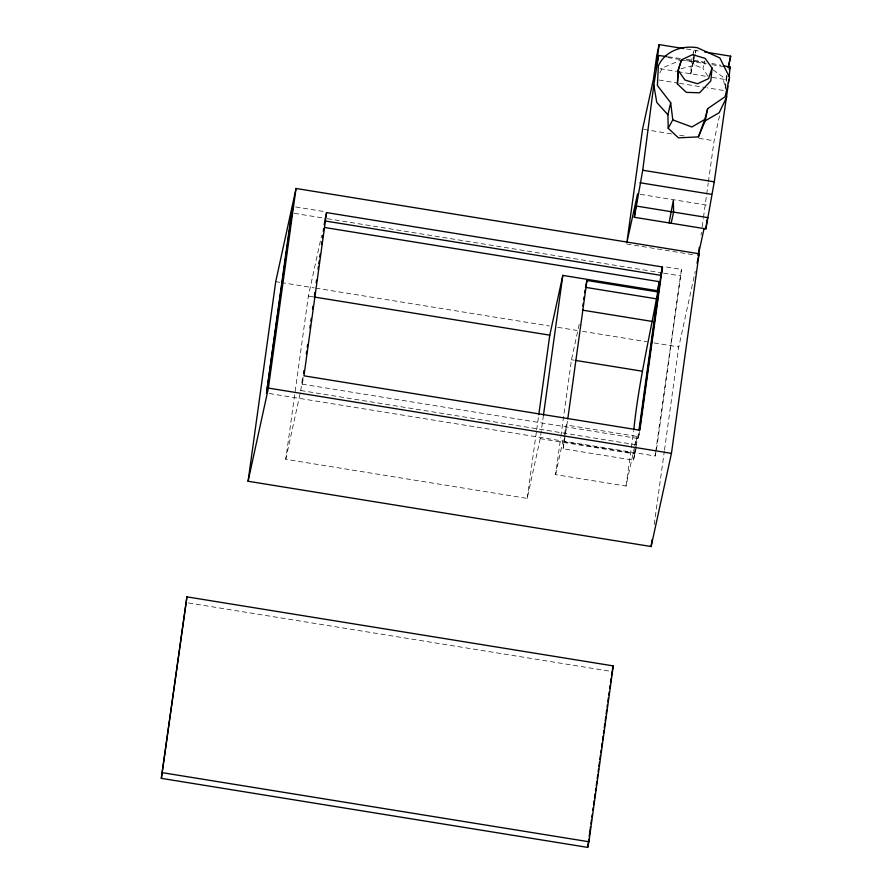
<?xml version="1.0" encoding="UTF-8"?>
<svg xmlns="http://www.w3.org/2000/svg" width="892" height="892" viewBox="0 0 892 892"><rect width="100%" height="100%" fill="white"/><g stroke="black" fill="none" stroke-linecap="round" stroke-linejoin="round"><path stroke-width="0.67" stroke-dasharray="4.46 3.34" d="M695.147 54.278L690.698 73.947L691.423 61.37L693.853 50.22L693.664 52.929M690.698 73.947L692.894 63.756L693.563 54.278M725.218 87.94L726.657 75.53M543.44 415.315L540.206 438.641L527.183 498.394L285.752 459.302L308.364 296.066L321.599 235.376M285.752 459.302L300.76 390.506L302.656 376.825M639.575 431.405L638.025 438.541L302.143 384.14L303.09 377.305M527.183 498.394L536.493 431.182M536.683 429.81L538.578 416.096M634.491 447.137L626.006 486.04L555.571 474.633L560.689 437.704M560.878 436.344L571.482 359.755L579.677 322.19M636.42 446.948L633.532 460.194L563.097 448.788L564.558 438.206M564.747 436.89L566.398 424.993L636.832 436.4L635.182 448.297M563.097 448.788L567.602 420.232M626.006 486.04L633.588 431.338M633.532 460.194L635.004 449.624M540.206 438.641L634.669 453.939L634.758 453.281L564.591 441.908M634.669 453.939L638.739 431.784M638.025 438.541L639.687 431.984M638.393 437.927L639.319 431.226M269.284 393.517L655.107 456.002L655.486 453.248M655.676 451.876L681.455 269.44L664.975 266.775M656.501 449.635L681.455 269.44M654.193 524.496L664.295 451.542M664.484 450.17L678.779 346.932L695.269 271.313M701.034 235.064L701.402 232.321M702.16 226.858L703.297 218.663M703.487 217.291L706.52 195.437M706.709 194.066L708.226 183.139M708.404 181.767L714.091 140.78L719.688 115.068M726.913 76.968L725.006 90.716L707.122 87.817M712.151 77.348L725.865 79.622L726.668 75.72M302.143 384.14L303.436 378.197M555.571 474.633L564.056 435.72M564.346 434.382L566.398 424.993M695.414 53.041L695.961 50.565L694.734 55.839M707.947 76.322L702.941 68.361L704.58 60.857M634.781 445.788L636.832 436.4M655.107 456.002L655.943 452.177M692.894 63.756L694.433 57.155M725.865 79.622L727.158 75.853M659.857 72.876L662.288 68.004L680.507 60.255L705.215 62.172M681.009 68.717L694.823 65.116L702.941 68.361M668.264 56.809L680.641 58.526M686.149 59.296L701.279 61.403L707.769 66.075M686.416 49.015L699.306 51.1M667.617 57.523L679.894 59.508M681.254 59.731L706.419 63.8M711.883 64.681L722.788 66.454M658.976 80.024L678.232 83.146M679.604 83.369L705.75 87.594M643.935 129.418L671.442 133.878M679.693 135.216L685.201 136.108M698.96 138.327L714.091 140.78M640.322 194.345L707.735 205.26M626.663 243.973L694.065 254.889M295.631 206.955L325.836 211.85M294.237 213.322L325.814 218.44M327.197 218.663L662.221 272.919M663.592 273.142L680.072 275.806M275.728 281.649L279.854 282.318M281.225 282.541L314.24 287.893M315.623 288.116L549.472 325.981M557.734 327.319L576.99 330.441M582.487 331.333L647.146 341.803M654.026 342.918L678.779 346.932M308.364 296.066L313.85 296.958M571.482 359.755L574.192 360.19M300.76 390.506L636.632 444.907M188.435 602.947L609.292 671.096M660.024 68.662L676.482 71.405M677.853 71.628L706.654 76.433M711.783 63.455L720.97 65.25M713.176 69.977L722.91 76.98L725.006 87.594M693.14 57.278L694.823 65.116"/><path stroke-width="1.34" d="M677.396 83.926L678.11 70.256L681.533 59.809L692.571 54.657L705.126 58.348L712.028 68.037L710.812 80.882L699.562 92.79L686.294 92.355L677.396 83.926L678.399 70.691M683.685 48.581L659.143 44.6L656.713 55.75L653.468 79.132L642.552 129.195L626.853 242.602L637.579 193.899L634.335 217.28L705.873 228.865L714.269 181.823L728.05 86.022M728.351 83.313L728.809 79.243M729.11 76.534L730.169 67.045L723.602 65.763M634.335 217.28L642.731 170.238L653.791 85.041L658.631 55.46L666.893 56.609M161.329 778.348L186.919 596.859L613.272 665.9L588.91 841.758L587.683 847.4L161.329 778.348L186.919 596.859M248.076 481.256L275.728 281.649L296.044 188.48L699.094 253.752L671.453 453.359L651.138 546.528L248.076 481.256L268.392 388.076L296.044 188.48M303.659 373.202L304.038 370.459M306.313 354.046L306.692 351.303M307.261 347.2L307.64 344.468M309.914 328.044L310.293 325.301M310.862 321.198L311.241 318.466M312.568 308.888L312.947 306.146M314.463 295.207L314.843 292.464M316.169 282.887L316.548 280.155M318.065 269.206L318.444 266.474M318.823 263.731L319.202 260.999M319.771 256.896L320.15 254.153M321.477 244.575L321.856 241.844M322.402 237.919L322.759 235.298M323.305 231.374L323.662 228.765M324.209 224.84L324.577 222.22M326.572 212.586L303.96 375.822L639.843 430.212L662.444 266.987L326.572 212.586L325.011 219.722M538.768 414.724L549.784 335.169L562.819 275.405L657.281 290.703L657.125 291.829L586.958 280.467L585.709 286.198M543.44 415.315L562.819 275.405M582.866 306.09L583.234 303.414M583.792 299.4L584.16 296.713M584.717 292.699L585.085 290.023M567.791 418.861L586.958 280.467M659.143 44.6L655.899 67.982L658.631 55.46M633.777 429.966C638.862 380.315 650.848 331.891 659.366 282.842L659.244 281.671L324.666 227.493M638.928 430.412L659.366 282.842M662.566 268.157L660.749 276.475L660.638 275.305L324.755 220.915M639.497 429.933L660.749 276.475M587.683 847.4L588.832 839.16M589.211 836.406L590.537 826.795M590.917 824.041L591.496 819.926M591.875 817.172L592.255 814.429M592.823 810.304L593.202 807.561M593.581 804.807L594.15 800.693M594.54 797.939L595.109 793.824M595.488 791.07L595.867 788.327M596.246 785.573L596.815 781.459M597.205 778.705L597.774 774.591M598.153 771.836L598.532 769.094M598.911 766.339L599.48 762.225M599.859 759.471L600.439 755.346M600.818 752.603L601.197 749.86M601.576 747.106L602.145 742.991M602.524 740.237L603.103 736.112M603.483 733.369L603.862 730.626M604.241 727.872L604.809 723.746M605.189 721.004L605.768 716.878M606.147 714.135L606.716 710.01M607.095 707.267L607.474 704.513M607.853 701.77L608.422 697.644M608.812 694.901L609.191 692.147M609.76 688.033L610.139 685.279M610.518 682.536L611.087 678.411M611.477 675.668L612.046 671.542M651.138 546.528L652.085 539.649M699.328 247.352L698.191 255.558L704.089 228.486M705.873 228.865L707.2 219.242M705.204 120.81L707.657 108.657L725.051 96.771L729.589 77.47L719.844 57.947L697.31 47.7A37.007 30.997 12.3 0 0 658.374 65.941L657.393 85.498L670.684 102.758L672.791 119.885L668.208 128.258L678.455 137.859L698.414 136.889L705.204 120.81L719.142 112.76L726.846 96.871M728.273 67.903L730.671 56.185L704.769 51.992M669.045 222.9L673.337 200.365L673.583 212.095L671.152 223.245M657.125 291.829L659.244 281.671M660.481 276.431L662.444 266.987M728.24 67.335L730.671 56.185M697.042 263.207L699.094 253.752M612.291 670.416L613.272 665.9M668.208 128.258L667.907 114.789L670.684 102.758M698.414 136.889L704.758 119.483L707.657 108.657M678.5 69.364L681.533 59.809M712.028 68.037L708.582 78.608L697.544 83.748L684.989 80.057L678.11 70.256M729.299 69.565L730.169 67.045M704.758 119.483L691.891 126.976L672.791 119.885M642.731 170.238L714.269 181.823M640.01 182.749L711.537 194.333M636.765 206.13L708.304 217.715M585.464 287.335L655.899 298.742M582.309 310.115L652.743 321.521M313.85 296.958L549.784 335.169M575.541 360.413L641.917 371.161M268.392 388.076L671.453 453.359M162.556 772.706L588.91 841.758M667.907 114.789L656.791 102.469L653.791 85.041M291.494 212.876L266.53 393.071L292.877 206.509L291.494 212.876"/></g></svg>
